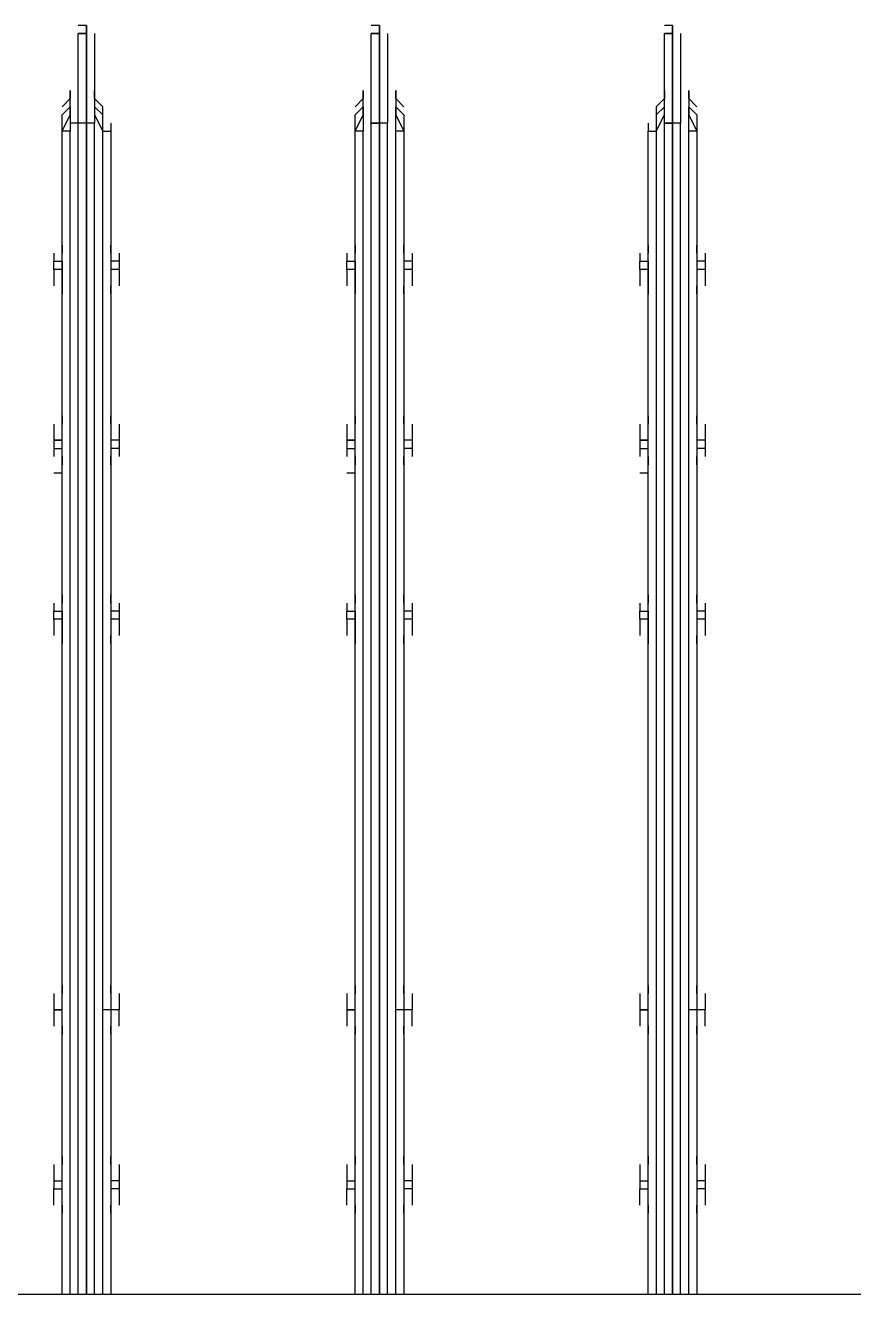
# Model space of a CAD drawing. Header units: metres. Extents: x 531689 to 532245, y 2673919 to 2674172.
# Drawn here: x 532026.2248 to 532026.3655, y 2674041.5433 to 2674041.759 of the extents above; entities that cross this region are included whole.
import ezdxf

# ---------------------------------------------------------------- set-up
doc = ezdxf.new("R2010")
doc.units = ezdxf.units.M
doc.header["$MEASUREMENT"] = 0
doc.layers.add('IDT', color=7, linetype='Continuous')

# ---------------------------------------------------------------- blocks, each defined once
blk = doc.blocks.new('IDT')
at = {"layer": 'IDT', "color": 0, "lineweight": 25}
for p, q in [((14.44023323489117, 8.71559310991995), (15.02115641113394, 8.71559310991995)), ((14.59237978104991, 8.51780259991358), (14.59237978104991, 8.71559310991995)), ((14.59376293146968, 8.71559310991995), (14.59376293146968, 8.51780259991358)), ((14.59514608188945, 8.71559310991995), (14.59514608188945, 8.516419449494038)), ((14.59652923230877, 8.516419449494038), (14.59652923230877, 8.71559310991995)), ((14.59652923230877, 8.71559310991995), (14.59652923230877, 8.516419449494038)), ((14.59791238272854, 8.71559310991995), (14.59791238272854, 8.516419449494038)), ((14.59929553314831, 8.51780259991358), (14.59929553314831, 8.71559310991995)), ((14.60067868356762, 8.71559310991995), (14.60067868356762, 8.51780259991358)), ((14.64217319615662, 8.51780259991358), (14.64217319615662, 8.71559310991995)), ((14.64355634657593, 8.71559310991995), (14.64355634657593, 8.51780259991358)), ((14.6449394969957, 8.71559310991995), (14.6449394969957, 8.516419449494038)), ((14.64632264741547, 8.516419449494038), (14.64632264741547, 8.71559310991995)), ((14.64632264741547, 8.71559310991995), (14.64632264741547, 8.516419449494038)), ((14.64770579783524, 8.71559310991995), (14.64770579783524, 8.516419449494038)), ((14.64908894825456, 8.71559310991995), (14.64908894825456, 8.51780259991358)), ((14.65047209867433, 8.71559310991995), (14.65047209867433, 8.51780259991358)), ((14.69196661126287, 8.51780259991358), (14.69196661126287, 8.71559310991995)), ((14.69334976168264, 8.71559310991995), (14.69334976168264, 8.51780259991358)), ((14.69473291210241, 8.71559310991995), (14.69473291210241, 8.516419449494038)), ((14.69611606252172, 8.71559310991995), (14.69611606252172, 8.516419449494038)), ((14.69611606252172, 8.516419449494038), (14.69611606252172, 8.71559310991995)), ((14.69749921294149, 8.71559310991995), (14.69749921294149, 8.516419449494038)), ((14.69888236336126, 8.71559310991995), (14.69888236336126, 8.51780259991358)), ((14.70026551378058, 8.71559310991995), (14.70026551378058, 8.51780259991358)), ((14.59099663063014, 8.697612154464991), (14.59099663063014, 8.700378455304076)), ((14.59237978104991, 8.697612154464991), (14.59237978104991, 8.701761605723846)), ((14.59237978104991, 8.701761605723846), (14.59237978104991, 8.700378455304076)), ((14.60067868356762, 8.700378455304076), (14.60067868356762, 8.701761605723846)), ((14.60067868356762, 8.701761605723846), (14.60067868356762, 8.697612154464991)), ((14.60206183398739, 8.700378455304076), (14.60206183398739, 8.697612154464991)), ((14.64079004573685, 8.697612154464991), (14.64079004573685, 8.700378455304076)), ((14.64217319615662, 8.697612154464991), (14.64217319615662, 8.701761605723846)), ((14.64217319615662, 8.701761605723846), (14.64217319615662, 8.700378455304076)), ((14.65047209867433, 8.700378455304076), (14.65047209867433, 8.701761605723846)), ((14.65047209867433, 8.701761605723846), (14.65047209867433, 8.697612154464991)), ((14.6518552490941, 8.700378455304076), (14.6518552490941, 8.697612154464991)), ((14.69058346084356, 8.697612154464991), (14.69058346084356, 8.700378455304076)), ((14.69196661126287, 8.697612154464991), (14.69196661126287, 8.701761605723846)), ((14.69196661126287, 8.701761605723846), (14.69196661126287, 8.700378455304076)), ((14.70026551378058, 8.700378455304076), (14.70026551378058, 8.701761605723846)), ((14.70026551378058, 8.701761605723846), (14.70026551378058, 8.697612154464991)), ((14.70164866420035, 8.700378455304076), (14.70164866420035, 8.697612154464991)), ((14.59099663063014, 8.696229004045222), (14.59099663063014, 8.697612154464991)), ((14.59099663063014, 8.697612154464991), (14.59237978104991, 8.697612154464991)), ((14.59099663063014, 8.693462703206137), (14.59099663063014, 8.696229004045222)), ((14.59099663063014, 8.696229004045222), (14.59237978104991, 8.696229004045222)), ((14.59237978104991, 8.696229004045222), (14.59237978104991, 8.697612154464991)), ((14.59237978104991, 8.692079552786367), (14.59237978104991, 8.696229004045222)), ((14.60067868356762, 8.697612154464991), (14.60067868356762, 8.696229004045222)), ((14.60206183398739, 8.697612154464991), (14.60067868356762, 8.697612154464991)), ((14.60067868356762, 8.696229004045222), (14.60067868356762, 8.692079552786367)), ((14.60206183398739, 8.696229004045222), (14.60067868356762, 8.696229004045222)), ((14.60206183398739, 8.696229004045222), (14.60206183398739, 8.697612154464991)), ((14.60206183398739, 8.693462703206137), (14.60206183398739, 8.696229004045222)), ((14.64079004573685, 8.696229004045222), (14.64079004573685, 8.697612154464991)), ((14.64079004573685, 8.697612154464991), (14.64217319615662, 8.697612154464991)), ((14.64079004573685, 8.693462703206137), (14.64079004573685, 8.696229004045222)), ((14.64079004573685, 8.696229004045222), (14.64217319615662, 8.696229004045222)), ((14.64217319615662, 8.696229004045222), (14.64217319615662, 8.697612154464991)), ((14.64217319615662, 8.692079552786367), (14.64217319615662, 8.696229004045222)), ((14.65047209867433, 8.697612154464991), (14.65047209867433, 8.696229004045222)), ((14.6518552490941, 8.697612154464991), (14.65047209867433, 8.697612154464991)), ((14.65047209867433, 8.696229004045222), (14.65047209867433, 8.692079552786367)), ((14.6518552490941, 8.696229004045222), (14.65047209867433, 8.696229004045222)), ((14.6518552490941, 8.696229004045222), (14.6518552490941, 8.697612154464991)), ((14.6518552490941, 8.693462703206137), (14.6518552490941, 8.696229004045222)), ((14.69058346084356, 8.696229004045222), (14.69058346084356, 8.697612154464991)), ((14.69058346084356, 8.697612154464991), (14.69196661126287, 8.697612154464991)), ((14.69058346084356, 8.693462703206137), (14.69058346084356, 8.696229004045222)), ((14.69058346084356, 8.696229004045222), (14.69196661126287, 8.696229004045222)), ((14.69196661126287, 8.696229004045222), (14.69196661126287, 8.697612154464991)), ((14.69196661126287, 8.692079552786367), (14.69196661126287, 8.696229004045222)), ((14.70026551378058, 8.697612154464991), (14.70026551378058, 8.696229004045222)), ((14.70164866420035, 8.697612154464991), (14.70026551378058, 8.697612154464991)), ((14.70026551378058, 8.696229004045222), (14.70026551378058, 8.692079552786367)), ((14.70164866420035, 8.696229004045222), (14.70026551378058, 8.696229004045222)), ((14.70164866420035, 8.696229004045222), (14.70164866420035, 8.697612154464991)), ((14.70164866420035, 8.693462703206137), (14.70164866420035, 8.696229004045222)), ((14.59237978104991, 8.693462703206137), (14.59237978104991, 8.692079552786367)), ((14.60067868356762, 8.692079552786367), (14.60067868356762, 8.693462703206137)), ((14.64217319615662, 8.693462703206137), (14.64217319615662, 8.692079552786367)), ((14.65047209867433, 8.692079552786367), (14.65047209867433, 8.693462703206137)), ((14.69196661126287, 8.693462703206137), (14.69196661126287, 8.692079552786367)), ((14.70026551378058, 8.692079552786367), (14.70026551378058, 8.693462703206137)), ((14.59237978104991, 8.667182845233242), (14.59237978104991, 8.672715446911639)), ((14.60067868356762, 8.672715446911639), (14.60067868356762, 8.667182845233242)), ((14.64217319615662, 8.667182845233242), (14.64217319615662, 8.672715446911639)), ((14.65047209867433, 8.672715446911639), (14.65047209867433, 8.667182845233242)), ((14.69196661126287, 8.667182845233242), (14.69196661126287, 8.672715446911639)), ((14.70026551378058, 8.672715446911639), (14.70026551378058, 8.667182845233242)), ((14.59099663063014, 8.669949146072327), (14.59099663063014, 8.667182845233242)), ((14.59237978104991, 8.671332296492096), (14.59237978104991, 8.669949146072327)), ((14.60067868356762, 8.669949146072327), (14.60067868356762, 8.671332296492096)), ((14.60206183398739, 8.667182845233242), (14.60206183398739, 8.669949146072327)), ((14.64079004573685, 8.669949146072327), (14.64079004573685, 8.667182845233242)), ((14.64217319615662, 8.671332296492096), (14.64217319615662, 8.669949146072327)), ((14.65047209867433, 8.669949146072327), (14.65047209867433, 8.671332296492096)), ((14.6518552490941, 8.667182845233242), (14.6518552490941, 8.669949146072327)), ((14.69058346084356, 8.669949146072327), (14.69058346084356, 8.667182845233242)), ((14.69196661126287, 8.671332296492096), (14.69196661126287, 8.669949146072327)), ((14.70026551378058, 8.669949146072327), (14.70026551378058, 8.671332296492096)), ((14.70164866420035, 8.667182845233242), (14.70164866420035, 8.669949146072327)), ((14.59099663063014, 8.66441654439393), (14.59099663063014, 8.667182845233242)), ((14.59099663063014, 8.667182845233242), (14.59237978104991, 8.667182845233242)), ((14.59099663063014, 8.667182845233242), (14.59237978104991, 8.667182845233242)), ((14.59237978104991, 8.663033393974388), (14.59237978104991, 8.667182845233242)), ((14.59237978104991, 8.667182845233242), (14.59376293146968, 8.667182845233242)), ((14.60067868356762, 8.667182845233242), (14.60206183398739, 8.667182845233242)), ((14.60206183398739, 8.667182845233242), (14.60067868356762, 8.667182845233242)), ((14.60067868356762, 8.667182845233242), (14.60067868356762, 8.663033393974388)), ((14.60206183398739, 8.667182845233242), (14.60067868356762, 8.667182845233242)), ((14.60067868356762, 8.667182845233242), (14.60206183398739, 8.667182845233242)), ((14.60206183398739, 8.66441654439393), (14.60206183398739, 8.667182845233242)), ((14.64079004573685, 8.66441654439393), (14.64079004573685, 8.667182845233242)), ((14.64079004573685, 8.667182845233242), (14.64217319615662, 8.667182845233242)), ((14.64079004573685, 8.667182845233242), (14.64217319615662, 8.667182845233242)), ((14.64217319615662, 8.663033393974388), (14.64217319615662, 8.667182845233242)), ((14.64217319615662, 8.667182845233242), (14.64355634657593, 8.667182845233242)), ((14.65047209867433, 8.667182845233242), (14.6518552490941, 8.667182845233242)), ((14.6518552490941, 8.667182845233242), (14.65047209867433, 8.667182845233242)), ((14.65047209867433, 8.667182845233242), (14.65047209867433, 8.663033393974388)), ((14.6518552490941, 8.667182845233242), (14.65047209867433, 8.667182845233242)), ((14.65047209867433, 8.667182845233242), (14.6518552490941, 8.667182845233242)), ((14.6518552490941, 8.66441654439393), (14.6518552490941, 8.667182845233242)), ((14.69058346084356, 8.66441654439393), (14.69058346084356, 8.667182845233242)), ((14.69058346084356, 8.667182845233242), (14.69196661126287, 8.667182845233242)), ((14.69058346084356, 8.667182845233242), (14.69196661126287, 8.667182845233242)), ((14.69196661126287, 8.663033393974388), (14.69196661126287, 8.667182845233242)), ((14.69196661126287, 8.667182845233242), (14.69334976168264, 8.667182845233242)), ((14.70026551378058, 8.667182845233242), (14.70164866420035, 8.667182845233242)), ((14.70164866420035, 8.667182845233242), (14.70026551378058, 8.667182845233242)), ((14.70026551378058, 8.667182845233242), (14.70026551378058, 8.663033393974388)), ((14.70164866420035, 8.667182845233242), (14.70026551378058, 8.667182845233242)), ((14.70026551378058, 8.667182845233242), (14.70164866420035, 8.667182845233242)), ((14.70164866420035, 8.66441654439393), (14.70164866420035, 8.667182845233242)), ((14.59237978104991, 8.66441654439393), (14.59237978104991, 8.663033393974388)), ((14.60067868356762, 8.663033393974388), (14.60067868356762, 8.66441654439393)), ((14.64217319615662, 8.66441654439393), (14.64217319615662, 8.663033393974388)), ((14.65047209867433, 8.663033393974388), (14.65047209867433, 8.66441654439393)), ((14.69196661126287, 8.66441654439393), (14.69196661126287, 8.663033393974388)), ((14.70026551378058, 8.663033393974388), (14.70026551378058, 8.66441654439393)), ((14.59099663063014, 8.60079162509112), (14.59099663063014, 8.603557925930431)), ((14.59237978104991, 8.60079162509112), (14.59237978104991, 8.604941076349974)), ((14.59237978104991, 8.604941076349974), (14.59237978104991, 8.603557925930431)), ((14.60067868356762, 8.60079162509112), (14.60067868356762, 8.604941076349974)), ((14.60067868356762, 8.604941076349974), (14.60067868356762, 8.603557925930431)), ((14.60206183398739, 8.60079162509112), (14.60206183398739, 8.603557925930431)), ((14.64079004573685, 8.60079162509112), (14.64079004573685, 8.603557925930431)), ((14.64217319615662, 8.60079162509112), (14.64217319615662, 8.604941076349974)), ((14.64217319615662, 8.604941076349974), (14.64217319615662, 8.603557925930431)), ((14.65047209867433, 8.60079162509112), (14.65047209867433, 8.604941076349974)), ((14.65047209867433, 8.604941076349974), (14.65047209867433, 8.603557925930431)), ((14.6518552490941, 8.60079162509112), (14.6518552490941, 8.603557925930431)), ((14.69058346084356, 8.60079162509112), (14.69058346084356, 8.603557925930431)), ((14.69196661126287, 8.60079162509112), (14.69196661126287, 8.604941076349974)), ((14.69196661126287, 8.604941076349974), (14.69196661126287, 8.603557925930431)), ((14.70026551378058, 8.60079162509112), (14.70026551378058, 8.604941076349974)), ((14.70026551378058, 8.604941076349974), (14.70026551378058, 8.603557925930431)), ((14.70164866420035, 8.60079162509112), (14.70164866420035, 8.603557925930431)), ((14.59099663063014, 8.599408474671577), (14.59099663063014, 8.60079162509112)), ((14.59099663063014, 8.60079162509112), (14.59237978104991, 8.60079162509112)), ((14.59237978104991, 8.599408474671577), (14.59237978104991, 8.60079162509112)), ((14.60067868356762, 8.60079162509112), (14.60206183398739, 8.60079162509112)), ((14.60067868356762, 8.599408474671577), (14.60067868356762, 8.60079162509112)), ((14.60206183398739, 8.60079162509112), (14.60206183398739, 8.599408474671577)), ((14.64079004573685, 8.599408474671577), (14.64079004573685, 8.60079162509112)), ((14.64079004573685, 8.60079162509112), (14.64217319615662, 8.60079162509112)), ((14.64217319615662, 8.599408474671577), (14.64217319615662, 8.60079162509112)), ((14.65047209867433, 8.60079162509112), (14.6518552490941, 8.60079162509112)), ((14.65047209867433, 8.599408474671577), (14.65047209867433, 8.60079162509112)), ((14.6518552490941, 8.60079162509112), (14.6518552490941, 8.599408474671577)), ((14.69058346084356, 8.599408474671577), (14.69058346084356, 8.60079162509112)), ((14.69058346084356, 8.60079162509112), (14.69196661126287, 8.60079162509112)), ((14.69196661126287, 8.599408474671577), (14.69196661126287, 8.60079162509112)), ((14.70026551378058, 8.60079162509112), (14.70164866420035, 8.60079162509112)), ((14.70026551378058, 8.599408474671577), (14.70026551378058, 8.60079162509112)), ((14.70164866420035, 8.60079162509112), (14.70164866420035, 8.599408474671577)), ((14.59099663063014, 8.598025324251807), (14.59099663063014, 8.599408474671577)), ((14.59099663063014, 8.599408474671577), (14.59237978104991, 8.599408474671577)), ((14.59237978104991, 8.595259023412723), (14.59237978104991, 8.599408474671577)), ((14.60206183398739, 8.599408474671577), (14.60067868356762, 8.599408474671577)), ((14.60067868356762, 8.599408474671577), (14.60067868356762, 8.595259023412723)), ((14.60206183398739, 8.599408474671577), (14.60067868356762, 8.599408474671577)), ((14.60206183398739, 8.598025324251807), (14.60206183398739, 8.599408474671577)), ((14.64079004573685, 8.598025324251807), (14.64079004573685, 8.599408474671577)), ((14.64079004573685, 8.599408474671577), (14.64217319615662, 8.599408474671577)), ((14.64217319615662, 8.595259023412723), (14.64217319615662, 8.599408474671577)), ((14.6518552490941, 8.599408474671577), (14.65047209867433, 8.599408474671577)), ((14.65047209867433, 8.599408474671577), (14.65047209867433, 8.595259023412723)), ((14.6518552490941, 8.599408474671577), (14.65047209867433, 8.599408474671577)), ((14.6518552490941, 8.598025324251807), (14.6518552490941, 8.599408474671577)), ((14.69058346084356, 8.598025324251807), (14.69058346084356, 8.599408474671577)), ((14.69058346084356, 8.599408474671577), (14.69196661126287, 8.599408474671577)), ((14.69196661126287, 8.595259023412723), (14.69196661126287, 8.599408474671577)), ((14.70164866420035, 8.599408474671577), (14.70026551378058, 8.599408474671577)), ((14.70026551378058, 8.599408474671577), (14.70026551378058, 8.595259023412723)), ((14.70164866420035, 8.599408474671577), (14.70026551378058, 8.599408474671577)), ((14.70164866420035, 8.598025324251807), (14.70164866420035, 8.599408474671577)), ((14.59237978104991, 8.598025324251807), (14.59237978104991, 8.596642173832265)), ((14.60067868356762, 8.596642173832265), (14.60067868356762, 8.598025324251807)), ((14.64217319615662, 8.598025324251807), (14.64217319615662, 8.596642173832265)), ((14.65047209867433, 8.596642173832265), (14.65047209867433, 8.598025324251807)), ((14.69196661126287, 8.598025324251807), (14.69196661126287, 8.596642173832265)), ((14.70026551378058, 8.596642173832265), (14.70026551378058, 8.598025324251807)), ((14.59237978104991, 8.566212864600516), (14.59237978104991, 8.575894917537767)), ((14.60206183398739, 8.575894917537767), (14.60067868356762, 8.575894917537767)), ((14.60067868356762, 8.575894917537767), (14.60067868356762, 8.571745466278912)), ((14.64217319615662, 8.566212864600516), (14.64217319615662, 8.575894917537767)), ((14.6518552490941, 8.575894917537767), (14.65047209867433, 8.575894917537767)), ((14.65047209867433, 8.575894917537767), (14.65047209867433, 8.571745466278912)), ((14.69196661126287, 8.566212864600516), (14.69196661126287, 8.575894917537767)), ((14.70164866420035, 8.575894917537767), (14.70026551378058, 8.575894917537767)), ((14.70026551378058, 8.575894917537767), (14.70026551378058, 8.571745466278912)), ((14.59099663063014, 8.571745466278912), (14.59099663063014, 8.573128616698682)), ((14.59237978104991, 8.574511767118224), (14.59237978104991, 8.573128616698682)), ((14.60067868356762, 8.573128616698682), (14.60067868356762, 8.574511767118224)), ((14.60206183398739, 8.571745466278912), (14.60206183398739, 8.573128616698682)), ((14.64079004573685, 8.571745466278912), (14.64079004573685, 8.573128616698682)), ((14.64217319615662, 8.574511767118224), (14.64217319615662, 8.573128616698682)), ((14.65047209867433, 8.573128616698682), (14.65047209867433, 8.574511767118224)), ((14.6518552490941, 8.571745466278912), (14.6518552490941, 8.573128616698682)), ((14.69058346084356, 8.571745466278912), (14.69058346084356, 8.573128616698682)), ((14.69196661126287, 8.574511767118224), (14.69196661126287, 8.573128616698682)), ((14.70026551378058, 8.573128616698682), (14.70026551378058, 8.574511767118224)), ((14.70164866420035, 8.571745466278912), (14.70164866420035, 8.573128616698682)), ((14.59099663063014, 8.57036231585937), (14.59099663063014, 8.571745466278912)), ((14.59099663063014, 8.571745466278912), (14.59237978104991, 8.571745466278912)), ((14.60067868356762, 8.571745466278912), (14.60067868356762, 8.57036231585937)), ((14.60206183398739, 8.571745466278912), (14.60067868356762, 8.571745466278912)), ((14.60206183398739, 8.57036231585937), (14.60206183398739, 8.571745466278912)), ((14.64079004573685, 8.57036231585937), (14.64079004573685, 8.571745466278912)), ((14.64079004573685, 8.571745466278912), (14.64217319615662, 8.571745466278912)), ((14.65047209867433, 8.571745466278912), (14.65047209867433, 8.57036231585937)), ((14.6518552490941, 8.571745466278912), (14.65047209867433, 8.571745466278912)), ((14.6518552490941, 8.57036231585937), (14.6518552490941, 8.571745466278912)), ((14.69058346084356, 8.57036231585937), (14.69058346084356, 8.571745466278912)), ((14.69058346084356, 8.571745466278912), (14.69196661126287, 8.571745466278912)), ((14.70026551378058, 8.571745466278912), (14.70026551378058, 8.57036231585937)), ((14.70164866420035, 8.571745466278912), (14.70026551378058, 8.571745466278912)), ((14.70164866420035, 8.57036231585937), (14.70164866420035, 8.571745466278912)), ((14.59099663063014, 8.567596015020058), (14.59099663063014, 8.57036231585937)), ((14.59099663063014, 8.57036231585937), (14.59237978104991, 8.57036231585937)), ((14.60206183398739, 8.57036231585937), (14.60067868356762, 8.57036231585937)), ((14.60067868356762, 8.57036231585937), (14.60067868356762, 8.566212864600516)), ((14.60067868356762, 8.57036231585937), (14.60206183398739, 8.57036231585937)), ((14.60206183398739, 8.567596015020058), (14.60206183398739, 8.57036231585937)), ((14.64079004573685, 8.567596015020058), (14.64079004573685, 8.57036231585937)), ((14.64079004573685, 8.57036231585937), (14.64217319615662, 8.57036231585937)), ((14.6518552490941, 8.57036231585937), (14.65047209867433, 8.57036231585937)), ((14.65047209867433, 8.57036231585937), (14.65047209867433, 8.566212864600516)), ((14.65047209867433, 8.57036231585937), (14.6518552490941, 8.57036231585937)), ((14.6518552490941, 8.567596015020058), (14.6518552490941, 8.57036231585937)), ((14.69058346084356, 8.567596015020058), (14.69058346084356, 8.57036231585937)), ((14.69058346084356, 8.57036231585937), (14.69196661126287, 8.57036231585937)), ((14.70164866420035, 8.57036231585937), (14.70026551378058, 8.57036231585937)), ((14.70026551378058, 8.57036231585937), (14.70026551378058, 8.566212864600516)), ((14.70026551378058, 8.57036231585937), (14.70164866420035, 8.57036231585937)), ((14.70164866420035, 8.567596015020058), (14.70164866420035, 8.57036231585937)), ((14.59237978104991, 8.567596015020058), (14.59237978104991, 8.566212864600516)), ((14.60067868356762, 8.566212864600516), (14.60067868356762, 8.567596015020058)), ((14.64217319615662, 8.567596015020058), (14.64217319615662, 8.566212864600516)), ((14.65047209867433, 8.566212864600516), (14.65047209867433, 8.567596015020058)), ((14.69196661126287, 8.567596015020058), (14.69196661126287, 8.566212864600516)), ((14.70026551378058, 8.566212864600516), (14.70026551378058, 8.567596015020058)), ((14.59237978104991, 8.541316157047163), (14.59237978104991, 8.545465608306017)), ((14.59237978104991, 8.545465608306017), (14.59237978104991, 8.544082457886475)), ((14.60067868356762, 8.53993300662762), (14.60067868356762, 8.545465608306017)), ((14.60067868356762, 8.545465608306017), (14.60067868356762, 8.544082457886475)), ((14.64217319615662, 8.541316157047163), (14.64217319615662, 8.545465608306017)), ((14.64217319615662, 8.545465608306017), (14.64217319615662, 8.544082457886475)), ((14.65047209867433, 8.53993300662762), (14.65047209867433, 8.545465608306017)), ((14.65047209867433, 8.545465608306017), (14.65047209867433, 8.544082457886475)), ((14.69196661126287, 8.541316157047163), (14.69196661126287, 8.545465608306017)), ((14.69196661126287, 8.545465608306017), (14.69196661126287, 8.544082457886475)), ((14.70026551378058, 8.53993300662762), (14.70026551378058, 8.545465608306017)), ((14.70026551378058, 8.545465608306017), (14.70026551378058, 8.544082457886475)), ((14.59099663063014, 8.541316157047163), (14.59099663063014, 8.544082457886475)), ((14.60206183398739, 8.541316157047163), (14.60206183398739, 8.544082457886475)), ((14.64079004573685, 8.541316157047163), (14.64079004573685, 8.544082457886475)), ((14.6518552490941, 8.541316157047163), (14.6518552490941, 8.544082457886475)), ((14.69058346084356, 8.541316157047163), (14.69058346084356, 8.544082457886475)), ((14.70164866420035, 8.541316157047163), (14.70164866420035, 8.544082457886475)), ((14.59099663063014, 8.53993300662762), (14.59099663063014, 8.541316157047163)), ((14.59099663063014, 8.541316157047163), (14.59237978104991, 8.541316157047163)), ((14.59237978104991, 8.535783555368766), (14.59237978104991, 8.541316157047163)), ((14.60067868356762, 8.541316157047163), (14.60206183398739, 8.541316157047163)), ((14.60206183398739, 8.541316157047163), (14.60206183398739, 8.53993300662762)), ((14.64079004573685, 8.53993300662762), (14.64079004573685, 8.541316157047163)), ((14.64079004573685, 8.541316157047163), (14.64217319615662, 8.541316157047163)), ((14.64217319615662, 8.535783555368766), (14.64217319615662, 8.541316157047163)), ((14.65047209867433, 8.541316157047163), (14.6518552490941, 8.541316157047163)), ((14.6518552490941, 8.541316157047163), (14.6518552490941, 8.53993300662762)), ((14.69058346084356, 8.53993300662762), (14.69058346084356, 8.541316157047163)), ((14.69058346084356, 8.541316157047163), (14.69196661126287, 8.541316157047163)), ((14.69196661126287, 8.535783555368766), (14.69196661126287, 8.541316157047163)), ((14.70026551378058, 8.541316157047163), (14.70164866420035, 8.541316157047163)), ((14.70164866420035, 8.541316157047163), (14.70164866420035, 8.53993300662762)), ((14.59099663063014, 8.538549856208078), (14.59099663063014, 8.53993300662762)), ((14.59099663063014, 8.53993300662762), (14.59237978104991, 8.53993300662762)), ((14.59237978104991, 8.538549856208078), (14.59237978104991, 8.537166705788309)), ((14.60206183398739, 8.53993300662762), (14.60067868356762, 8.53993300662762)), ((14.60067868356762, 8.53993300662762), (14.60067868356762, 8.535783555368766)), ((14.60206183398739, 8.53993300662762), (14.60067868356762, 8.53993300662762)), ((14.60067868356762, 8.537166705788309), (14.60067868356762, 8.538549856208078)), ((14.60206183398739, 8.538549856208078), (14.60206183398739, 8.53993300662762)), ((14.64079004573685, 8.538549856208078), (14.64079004573685, 8.53993300662762)), ((14.64079004573685, 8.53993300662762), (14.64217319615662, 8.53993300662762)), ((14.64217319615662, 8.538549856208078), (14.64217319615662, 8.537166705788309)), ((14.6518552490941, 8.53993300662762), (14.65047209867433, 8.53993300662762)), ((14.65047209867433, 8.53993300662762), (14.65047209867433, 8.535783555368766)), ((14.6518552490941, 8.53993300662762), (14.65047209867433, 8.53993300662762)), ((14.65047209867433, 8.537166705788309), (14.65047209867433, 8.538549856208078)), ((14.6518552490941, 8.538549856208078), (14.6518552490941, 8.53993300662762)), ((14.69058346084356, 8.538549856208078), (14.69058346084356, 8.53993300662762)), ((14.69058346084356, 8.53993300662762), (14.69196661126287, 8.53993300662762)), ((14.69196661126287, 8.538549856208078), (14.69196661126287, 8.537166705788309)), ((14.70164866420035, 8.53993300662762), (14.70026551378058, 8.53993300662762)), ((14.70026551378058, 8.53993300662762), (14.70026551378058, 8.535783555368766)), ((14.70164866420035, 8.53993300662762), (14.70026551378058, 8.53993300662762)), ((14.70026551378058, 8.537166705788309), (14.70026551378058, 8.538549856208078)), ((14.70164866420035, 8.538549856208078), (14.70164866420035, 8.53993300662762)), ((14.59376293146968, 8.515036299074268), (14.59237978104991, 8.51780259991358)), ((14.59237978104991, 8.51780259991358), (14.59376293146968, 8.51780259991358)), ((14.59237978104991, 8.516419449494038), (14.59237978104991, 8.51780259991358)), ((14.59376293146968, 8.51780259991358), (14.59376293146968, 8.513653148654726)), ((14.59929553314831, 8.51780259991358), (14.59791238272854, 8.515036299074268)), ((14.60067868356762, 8.51780259991358), (14.59929553314831, 8.51780259991358)), ((14.59929553314831, 8.513653148654726), (14.59929553314831, 8.51780259991358)), ((14.60067868356762, 8.516419449494038), (14.60067868356762, 8.51780259991358)), ((14.64355634657593, 8.515036299074268), (14.64217319615662, 8.51780259991358)), ((14.64217319615662, 8.51780259991358), (14.64355634657593, 8.51780259991358)), ((14.64217319615662, 8.516419449494038), (14.64217319615662, 8.51780259991358)), ((14.64355634657593, 8.51780259991358), (14.64355634657593, 8.513653148654726)), ((14.65047209867433, 8.51780259991358), (14.64908894825456, 8.515036299074268)), ((14.64908894825456, 8.513653148654726), (14.64908894825456, 8.51780259991358)), ((14.64908894825456, 8.51780259991358), (14.65047209867433, 8.51780259991358)), ((14.65047209867433, 8.51780259991358), (14.65047209867433, 8.516419449494038)), ((14.69334976168264, 8.51780259991358), (14.69196661126287, 8.51780259991358)), ((14.69196661126287, 8.516419449494038), (14.69196661126287, 8.51780259991358)), ((14.69334976168264, 8.51780259991358), (14.69334976168264, 8.513653148654726)), ((14.69473291210241, 8.515036299074268), (14.69334976168264, 8.51780259991358)), ((14.70026551378058, 8.51780259991358), (14.69888236336126, 8.515036299074268)), ((14.69888236336126, 8.513653148654726), (14.69888236336126, 8.51780259991358)), ((14.69888236336126, 8.51780259991358), (14.70026551378058, 8.51780259991358)), ((14.70026551378058, 8.51780259991358), (14.70026551378058, 8.516419449494038)), ((14.59237978104991, 8.515036299074268), (14.59237978104991, 8.516419449494038)), ((14.59376293146968, 8.513653148654726), (14.59237978104991, 8.515036299074268)), ((14.59376293146968, 8.510886847815414), (14.59376293146968, 8.515036299074268)), ((14.59514608188945, 8.516419449494038), (14.59652923230877, 8.516419449494038)), ((14.59514608188945, 8.501204794878163), (14.59514608188945, 8.516419449494038)), ((14.59652923230877, 8.516419449494038), (14.59791238272854, 8.516419449494038)), ((14.59791238272854, 8.516419449494038), (14.59652923230877, 8.516419449494038)), ((14.59652923230877, 8.516419449494038), (14.59652923230877, 8.499821644458393)), ((14.59652923230877, 8.499821644458393), (14.59652923230877, 8.516419449494038)), ((14.59791238272854, 8.516419449494038), (14.59791238272854, 8.501204794878163)), ((14.59791238272854, 8.515036299074268), (14.59791238272854, 8.510886847815414)), ((14.59791238272854, 8.513653148654726), (14.59929553314831, 8.515036299074268)), ((14.59929553314831, 8.515036299074268), (14.59929553314831, 8.516419449494038)), ((14.64217319615662, 8.515036299074268), (14.64217319615662, 8.516419449494038)), ((14.64355634657593, 8.513653148654726), (14.64217319615662, 8.515036299074268)), ((14.64355634657593, 8.510886847815414), (14.64355634657593, 8.515036299074268)), ((14.6449394969957, 8.516419449494038), (14.64632264741547, 8.516419449494038)), ((14.6449394969957, 8.501204794878163), (14.6449394969957, 8.516419449494038)), ((14.64632264741547, 8.516419449494038), (14.64770579783524, 8.516419449494038)), ((14.64770579783524, 8.516419449494038), (14.64632264741547, 8.516419449494038)), ((14.64632264741547, 8.516419449494038), (14.64632264741547, 8.499821644458393)), ((14.64632264741547, 8.499821644458393), (14.64632264741547, 8.516419449494038)), ((14.64770579783524, 8.516419449494038), (14.64770579783524, 8.501204794878163)), ((14.64908894825456, 8.515036299074268), (14.64908894825456, 8.510886847815414)), ((14.65047209867433, 8.515036299074268), (14.64908894825456, 8.513653148654726)), ((14.65047209867433, 8.516419449494038), (14.65047209867433, 8.515036299074268)), ((14.69334976168264, 8.516419449494038), (14.69334976168264, 8.515036299074268)), ((14.69334976168264, 8.515036299074268), (14.69473291210241, 8.513653148654726)), ((14.69473291210241, 8.516419449494038), (14.69611606252172, 8.516419449494038)), ((14.69473291210241, 8.501204794878163), (14.69473291210241, 8.516419449494038)), ((14.69473291210241, 8.510886847815414), (14.69473291210241, 8.515036299074268)), ((14.69611606252172, 8.516419449494038), (14.69749921294149, 8.516419449494038)), ((14.69611606252172, 8.499821644458393), (14.69611606252172, 8.516419449494038)), ((14.69611606252172, 8.516419449494038), (14.69611606252172, 8.499821644458393)), ((14.69749921294149, 8.516419449494038), (14.69749921294149, 8.501204794878163)), ((14.69749921294149, 8.516419449494038), (14.69888236336126, 8.516419449494038)), ((14.69888236336126, 8.515036299074268), (14.69888236336126, 8.510886847815414)), ((14.70026551378058, 8.515036299074268), (14.69888236336126, 8.513653148654726)), ((14.70026551378058, 8.516419449494038), (14.70026551378058, 8.515036299074268)), ((14.59237978104991, 8.513653148654726), (14.59376293146968, 8.512269998235183)), ((14.59376293146968, 8.512269998235183), (14.59376293146968, 8.510886847815414)), ((14.59791238272854, 8.512269998235183), (14.59929553314831, 8.513653148654726)), ((14.59791238272854, 8.510886847815414), (14.59791238272854, 8.512269998235183)), ((14.64217319615662, 8.513653148654726), (14.64355634657593, 8.512269998235183)), ((14.64355634657593, 8.512269998235183), (14.64355634657593, 8.510886847815414)), ((14.64908894825456, 8.512269998235183), (14.65047209867433, 8.513653148654726)), ((14.64908894825456, 8.510886847815414), (14.64908894825456, 8.512269998235183)), ((14.69334976168264, 8.513653148654726), (14.69473291210241, 8.512269998235183)), ((14.69473291210241, 8.512269998235183), (14.69473291210241, 8.510886847815414)), ((14.69888236336126, 8.512269998235183), (14.70026551378058, 8.513653148654726)), ((14.69888236336126, 8.510886847815414), (14.69888236336126, 8.512269998235183)), ((14.59791238272854, 8.501204794878163), (14.59652923230877, 8.501204794878163)), ((14.59652923230877, 8.501204794878163), (14.59791238272854, 8.501204794878163)), ((14.59652923230877, 8.499821644458393), (14.59791238272854, 8.499821644458393)), ((14.64770579783524, 8.501204794878163), (14.64632264741547, 8.501204794878163)), ((14.64632264741547, 8.501204794878163), (14.64770579783524, 8.501204794878163)), ((14.64632264741547, 8.499821644458393), (14.64770579783524, 8.499821644458393)), ((14.69749921294149, 8.501204794878163), (14.69611606252172, 8.501204794878163)), ((14.69611606252172, 8.501204794878163), (14.69749921294149, 8.501204794878163)), ((14.69611606252172, 8.499821644458393), (14.69749921294149, 8.499821644458393))]:
    blk.add_line(p, q, dxfattribs=at)

msp = doc.modelspace()

# ---------------------------------------------------------------- block references
at = {"layer": 'IDT', "color": 8, "rotation": 180}
msp.add_blockref('IDT', (532040.9312843675, 2674050.258854317), dxfattribs=at)

doc.saveas('drawing.dxf')
